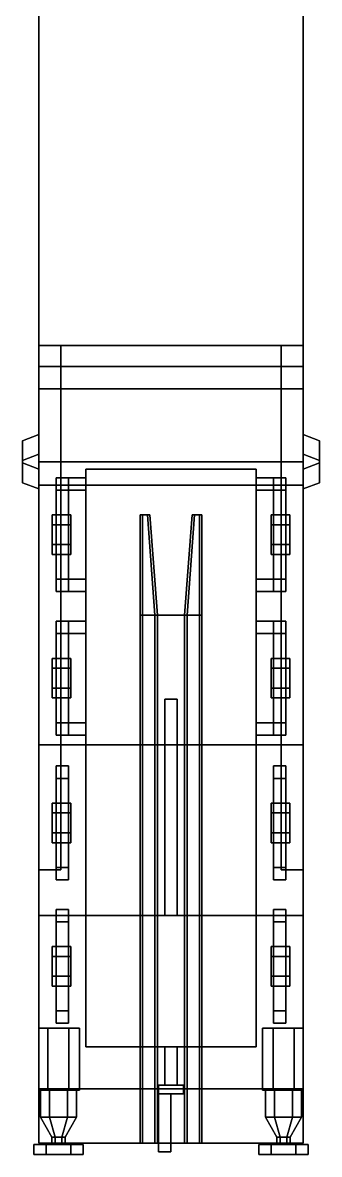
# Model space of a CAD drawing. Extents: x -1.2 to 1.2, y -8.9 to 9.4.
# Drawn here: x -1.2 to 1.2, y -8.87 to 0.28 of the extents above; entities that cross this region are included whole.
import ezdxf

# ---------------------------------------------------------------- set-up
doc = ezdxf.new("R2010")
doc.units = 0
doc.layers.get('0').update_dxf_attribs({"linetype": 'CONTINUOUS'})
doc.layers.add('BUFFER', color=1, linetype='CONTINUOUS')
doc.layers.add('RAILINGS', color=6, linetype='CONTINUOUS')

msp = doc.modelspace()

# ---------------------------------------------------------------- linework, layer by layer
for points in [[(-1.07, 1.89, 0.3), (-1.07, -2.5, 0.3), (-1.07, -2.33, 0.99), (-1.07, 1.56, 0.99)], [(1.07, 1.89, 0.3), (1.07, -2.5, 0.3), (-1.07, -2.5, 0.3), (-1.07, 1.89, 0.3)], [(1.07, -2.33, 0.99), (1.07, -2.5, 0.3), (1.07, 1.89, 0.3), (1.07, 1.56, 0.99)], [(-1.07, 1.56, 0.99), (-1.07, -2.33, 0.99), (1.07, -2.33, 0.99), (1.07, 1.56, 0.99)], [(-1.07, -2.5, 0.3), (-1.07, -2.68, 0.38), (-1.07, -2.33, 0.99)], [(-1.07, -2.33, 0.99), (-1.07, -2.68, 0.38), (-1.07, -3.46, 1.41), (-1.07, -3.27, 1.92)], [(-1.07, -2.33, 0.99), (-1.07, -3.27, 1.92), (-1.07, -3.27, 2.71), (-1.07, -2.33, 2.71)], [(-0.89, -2.33, 2.71), (-0.89, -2.33, 0.99), (-1.07, -2.33, 0.99), (-1.07, -2.33, 2.71)], [(-1.07, -2.33, 2.71), (-1.07, -3.27, 2.71), (-0.89, -3.27, 2.71), (-0.89, -2.33, 2.71)], [(0.89, -3.27, 1.92), (0.89, -2.33, 0.99), (-0.89, -2.33, 0.99), (-0.89, -3.27, 1.92)], [(-0.89, -3.27, 2.71), (-0.89, -3.27, 1.92), (-0.89, -2.33, 0.99), (-0.89, -2.33, 2.71)], [(0.89, -2.33, 2.71), (0.89, -3.27, 2.71), (1.07, -3.27, 2.71), (1.07, -2.33, 2.71)], [(1.07, -2.33, 2.71), (1.07, -2.33, 0.99), (0.89, -2.33, 0.99), (0.89, -2.33, 2.71)], [(0.89, -2.33, 0.99), (0.89, -3.27, 1.92), (0.89, -3.27, 2.71), (0.89, -2.33, 2.71)], [(1.07, -2.33, 0.99), (1.07, -2.68, 0.38), (1.07, -2.5, 0.3), (1.07, -2.33, 0.99)], [(1.07, -3.46, 1.41), (1.07, -2.68, 0.38), (1.07, -2.33, 0.99), (1.07, -3.27, 1.92)], [(1.07, -3.27, 2.71), (1.07, -3.27, 1.92), (1.07, -2.33, 0.99), (1.07, -2.33, 2.71)], [(1.07, -2.5, 0.3), (1.07, -2.68, 0.38), (-1.07, -2.68, 0.38), (-1.07, -2.5, 0.3)], [(-1.07, -3.46, 1.41), (-1.07, -2.68, 0.38), (1.07, -2.68, 0.38), (1.07, -3.46, 1.41)], [(-1.2, -3.1, 1.48), (-1.2, -3.28, 1.48), (-1.07, -3.33, 1.48), (-1.07, -3.05, 1.48)], [(-1.07, -3.05, 1.48), (-1.07, -3.05, 1.29), (-1.2, -3.1, 1.29), (-1.2, -3.1, 1.48)], [(-1.07, -3.05, 1.29), (-1.07, -3.33, 1.29), (-1.2, -3.28, 1.29), (-1.2, -3.1, 1.29)], [(-1.2, -3.1, 1.29), (-1.2, -3.28, 1.29), (-1.2, -3.28, 1.48), (-1.2, -3.1, 1.48)], [(1.2, -3.1, 1.48), (1.2, -3.1, 1.29), (1.07, -3.05, 1.29), (1.07, -3.05, 1.48)], [(1.07, -3.33, 1.29), (1.07, -3.05, 1.29), (1.2, -3.1, 1.29), (1.2, -3.28, 1.29)], [(1.2, -3.28, 1.48), (1.2, -3.1, 1.48), (1.07, -3.05, 1.48), (1.07, -3.33, 1.48)], [(1.2, -3.28, 1.29), (1.2, -3.1, 1.29), (1.2, -3.1, 1.48), (1.2, -3.28, 1.48)], [(-1.07, -3.21, 1.82), (-1.07, -3.21, 1.63), (-1.2, -3.26, 1.63), (-1.2, -3.26, 1.82)], [(-1.07, -3.21, 1.63), (-1.07, -3.49, 1.63), (-1.2, -3.44, 1.63), (-1.2, -3.26, 1.63)], [(-1.2, -3.26, 1.82), (-1.2, -3.44, 1.82), (-1.07, -3.49, 1.82), (-1.07, -3.21, 1.82)], [(-1.2, -3.26, 1.63), (-1.2, -3.44, 1.63), (-1.2, -3.44, 1.82), (-1.2, -3.26, 1.82)], [(-1.2, -3.28, 1.48), (-1.2, -3.28, 1.29), (-1.07, -3.33, 1.29), (-1.07, -3.33, 1.48)], [(-1.07, -3.46, 1.41), (-1.07, -5.56, 1.41), (-1.07, -5.56, 1.92), (-1.07, -3.27, 1.92)], [(-1.07, -3.27, 1.92), (-1.07, -5.56, 1.92), (1.07, -5.56, 1.92), (1.07, -3.27, 1.92)], [(-1.07, -3.27, 2.19), (-1.07, -3.27, 1.92), (-0.89, -3.27, 1.92), (-0.89, -3.27, 2.19)], [(-1.07, -3.27, 2.19), (-1.07, -6.57, 2.19), (-1.07, -6.57, 2.71), (-1.07, -3.27, 2.71)], [(-1.07, -3.27, 2.71), (-1.07, -6.57, 2.71), (-0.89, -6.57, 2.71), (-0.89, -3.27, 2.71)], [(-0.89, -3.27, 2.19), (-0.89, -6.57, 2.19), (-1.07, -6.57, 2.19), (-1.07, -3.27, 2.19)], [(-0.89, -6.57, 2.71), (-0.89, -6.57, 2.19), (-0.89, -3.27, 2.19), (-0.89, -3.27, 2.71)], [(0.89, -3.27, 2.19), (0.89, -3.27, 1.92), (1.07, -3.27, 1.92), (1.07, -3.27, 2.19)], [(1.07, -3.27, 2.19), (1.07, -6.57, 2.19), (0.89, -6.57, 2.19), (0.89, -3.27, 2.19)], [(0.89, -3.27, 2.71), (0.89, -6.57, 2.71), (1.07, -6.57, 2.71), (1.07, -3.27, 2.71)], [(0.89, -3.27, 2.19), (0.89, -6.57, 2.19), (0.89, -6.57, 2.71), (0.89, -3.27, 2.71)], [(1.2, -3.26, 1.82), (1.2, -3.26, 1.63), (1.07, -3.21, 1.63), (1.07, -3.21, 1.82)], [(1.07, -3.49, 1.63), (1.07, -3.21, 1.63), (1.2, -3.26, 1.63), (1.2, -3.44, 1.63)], [(1.2, -3.44, 1.82), (1.2, -3.26, 1.82), (1.07, -3.21, 1.82), (1.07, -3.49, 1.82)], [(1.07, -5.56, 1.92), (1.07, -5.56, 1.41), (1.07, -3.46, 1.41), (1.07, -3.27, 1.92)], [(1.07, -6.57, 2.71), (1.07, -6.57, 2.19), (1.07, -3.27, 2.19), (1.07, -3.27, 2.71)], [(1.07, -3.33, 1.48), (1.07, -3.33, 1.29), (1.2, -3.28, 1.29), (1.2, -3.28, 1.48)], [(1.2, -3.44, 1.63), (1.2, -3.26, 1.63), (1.2, -3.26, 1.82), (1.2, -3.44, 1.82)], [(-0.69, -3.33, 0.24), (-0.69, -8, 0.24), (-0.69, -8, 1.05), (-0.69, -3.33, 1.05)], [(0.69, -3.33, 0.24), (0.69, -8, 0.24), (-0.69, -8, 0.24), (-0.69, -3.33, 0.24)], [(0.69, -3.33, 1.05), (0.69, -3.33, 0.24), (-0.69, -3.33, 0.24), (-0.69, -3.33, 1.05)], [(0.69, -5.56, 1.05), (0.69, -3.33, 1.05), (-0.69, -3.33, 1.05), (-0.69, -5.56, 1.05)], [(0.69, -8, 1.05), (0.69, -8, 0.24), (0.69, -3.33, 0.24), (0.69, -3.33, 1.05)], [(-1.2, -3.44, 1.82), (-1.2, -3.44, 1.63), (-1.07, -3.49, 1.63), (-1.07, -3.49, 1.82)], [(1.07, -3.46, 1.41), (1.07, -5.56, 1.41), (-1.07, -5.56, 1.41), (-1.07, -3.46, 1.41)], [(-0.93, -3.4, 0.37), (-0.93, -3.4, 0.19), (-0.93, -4.32, 0.19), (-0.93, -4.32, 0.37)], [(-0.83, -3.4, 0.95), (-0.83, -3.4, 0.19), (-0.93, -3.4, 0.19), (-0.93, -3.4, 1.05)], [(-0.93, -4.32, 0.19), (-0.93, -3.4, 0.19), (-0.83, -3.4, 0.19), (-0.83, -4.32, 0.19)], [(-0.93, -3.4, 0.69), (-0.93, -3.4, 0.37), (-0.93, -3.5, 0.37), (-0.93, -3.5, 0.69)], [(-0.83, -4.32, 0.37), (-0.83, -3.4, 0.37), (-0.93, -3.4, 0.37), (-0.93, -4.32, 0.37)], [(-0.93, -3.4, 1.05), (-0.93, -3.4, 0.87), (-0.93, -3.5, 0.87), (-0.93, -3.5, 1.05)], [(-0.93, -4.32, 0.69), (-0.93, -3.4, 0.69), (-0.83, -3.4, 0.69), (-0.83, -4.32, 0.69)], [(-0.93, -3.4, 0.87), (-0.93, -3.4, 0.69), (-0.93, -4.32, 0.69), (-0.93, -4.32, 0.87)], [(-0.93, -3.4, 1.05), (-0.93, -3.5, 1.05), (-0.69, -3.5, 1.05), (-0.69, -3.4, 1.05)], [(-0.69, -3.4, 1.05), (-0.69, -3.4, 0.95), (-0.83, -3.4, 0.95), (-0.93, -3.4, 1.05)], [(-0.83, -4.32, 0.19), (-0.83, -3.4, 0.19), (-0.83, -3.4, 0.37), (-0.83, -4.32, 0.37)], [(-0.83, -3.5, 0.37), (-0.83, -3.4, 0.37), (-0.83, -3.4, 0.69), (-0.83, -3.5, 0.69)], [(-0.83, -4.32, 0.69), (-0.83, -3.4, 0.69), (-0.83, -3.4, 0.87), (-0.83, -4.32, 0.87)], [(-0.69, -3.4, 0.95), (-0.69, -3.5, 0.95), (-0.83, -3.5, 0.95), (-0.83, -3.4, 0.95)], [(-0.83, -3.5, 0.87), (-0.83, -3.4, 0.87), (-0.83, -3.4, 0.95), (-0.83, -3.5, 0.95)], [(0.69, -3.4, 1.05), (0.69, -3.5, 1.05), (0.93, -3.5, 1.05), (0.93, -3.4, 1.05)], [(0.83, -3.4, 0.95), (0.83, -3.5, 0.95), (0.69, -3.5, 0.95), (0.69, -3.4, 0.95)], [(0.93, -3.4, 1.05), (0.83, -3.4, 0.95), (0.69, -3.4, 0.95), (0.69, -3.4, 1.05)], [(0.83, -3.4, 0.19), (0.83, -4.32, 0.19), (0.83, -4.32, 0.37), (0.83, -3.4, 0.37)], [(0.93, -3.4, 1.05), (0.93, -3.4, 0.19), (0.83, -3.4, 0.19), (0.83, -3.4, 0.95)], [(0.93, -3.4, 0.19), (0.93, -4.32, 0.19), (0.83, -4.32, 0.19), (0.83, -3.4, 0.19)], [(0.83, -3.4, 0.37), (0.83, -3.5, 0.37), (0.83, -3.5, 0.69), (0.83, -3.4, 0.69)], [(0.83, -3.4, 0.37), (0.83, -4.32, 0.37), (0.93, -4.32, 0.37), (0.93, -3.4, 0.37)], [(0.83, -3.4, 0.69), (0.83, -4.32, 0.69), (0.83, -4.32, 0.87), (0.83, -3.4, 0.87)], [(0.93, -3.4, 0.69), (0.93, -4.32, 0.69), (0.83, -4.32, 0.69), (0.83, -3.4, 0.69)], [(0.83, -3.4, 0.87), (0.83, -3.5, 0.87), (0.83, -3.5, 0.95), (0.83, -3.4, 0.95)], [(0.93, -4.32, 0.37), (0.93, -4.32, 0.19), (0.93, -3.4, 0.19), (0.93, -3.4, 0.37)], [(0.93, -3.5, 0.69), (0.93, -3.5, 0.37), (0.93, -3.4, 0.37), (0.93, -3.4, 0.69)], [(0.93, -3.5, 1.05), (0.93, -3.5, 0.87), (0.93, -3.4, 0.87), (0.93, -3.4, 1.05)], [(0.93, -4.32, 0.87), (0.93, -4.32, 0.69), (0.93, -3.4, 0.69), (0.93, -3.4, 0.87)], [(1.07, -3.49, 1.82), (1.07, -3.49, 1.63), (1.2, -3.44, 1.63), (1.2, -3.44, 1.82)], [(-0.93, -3.5, 0.69), (-0.93, -3.5, 0.37), (-0.83, -3.5, 0.37), (-0.83, -3.5, 0.69)], [(-0.83, -4.22, 0.87), (-0.83, -3.5, 0.87), (-0.93, -3.5, 0.87), (-0.93, -4.22, 0.87)], [(-0.93, -3.5, 1.05), (-0.93, -3.5, 0.87), (-0.83, -3.5, 0.87), (-0.83, -3.5, 0.95)], [(-0.93, -3.5, 1.05), (-0.83, -3.5, 0.95), (-0.69, -3.5, 0.95), (-0.69, -3.5, 1.05)], [(0.69, -3.5, 1.05), (0.69, -3.5, 0.95), (0.83, -3.5, 0.95), (0.93, -3.5, 1.05)], [(0.83, -3.5, 0.69), (0.83, -3.5, 0.37), (0.93, -3.5, 0.37), (0.93, -3.5, 0.69)], [(0.83, -3.5, 0.87), (0.83, -4.22, 0.87), (0.93, -4.22, 0.87), (0.93, -3.5, 0.87)], [(0.83, -3.5, 0.95), (0.83, -3.5, 0.87), (0.93, -3.5, 0.87), (0.93, -3.5, 1.05)], [(-0.96, -3.78, 0.3714), (-0.96, -3.7, 0.51), (-0.81, -3.7, 0.51), (-0.81, -3.78, 0.3714)], [(-0.96, -3.78, 0.3714), (-0.96, -3.94, 0.3714), (-0.96, -4.02, 0.51), (-0.96, -3.7, 0.51)], [(-0.96, -3.7, 0.51), (-0.96, -3.78, 0.6486), (-0.81, -3.78, 0.6486), (-0.81, -3.7, 0.51)], [(-0.96, -3.7, 0.51), (-0.96, -4.02, 0.51), (-0.96, -3.94, 0.6486), (-0.96, -3.78, 0.6486)], [(-0.23, -3.7, 3.1), (-0.17, -3.7, 2.96), (-0.19, -3.7, 2.94), (-0.25, -3.7, 3.1)], [(-0.25, -3.7, 3.1), (-0.19, -3.7, 2.94), (-0.13, -4.51, 2.78), (-0.25, -4.51, 3.1)], [(-0.23, -4.51, 3.1), (-0.23, -3.7, 3.1), (-0.25, -3.7, 3.1), (-0.25, -4.51, 3.1)], [(-0.11, -4.51, 2.8), (-0.17, -3.7, 2.96), (-0.23, -3.7, 3.1), (-0.23, -4.51, 3.1)], [(-0.13, -4.51, 2.78), (-0.19, -3.7, 2.94), (-0.17, -3.7, 2.96), (-0.11, -4.51, 2.8)], [(0.11, -4.51, 2.8), (0.17, -3.7, 2.96), (0.19, -3.7, 2.94), (0.13, -4.51, 2.78)], [(0.23, -3.7, 3.1), (0.17, -3.7, 2.96), (0.11, -4.51, 2.8), (0.23, -4.51, 3.1)], [(0.13, -4.51, 2.78), (0.19, -3.7, 2.94), (0.25, -3.7, 3.1), (0.25, -4.51, 3.1)], [(0.25, -3.7, 3.1), (0.19, -3.7, 2.94), (0.17, -3.7, 2.96), (0.23, -3.7, 3.1)], [(0.25, -4.51, 3.1), (0.25, -3.7, 3.1), (0.23, -3.7, 3.1), (0.23, -4.51, 3.1)], [(0.96, -3.7, 0.51), (0.96, -3.78, 0.3714), (0.81, -3.78, 0.3714), (0.81, -3.7, 0.51)], [(0.96, -3.78, 0.6486), (0.96, -3.7, 0.51), (0.81, -3.7, 0.51), (0.81, -3.78, 0.6486)], [(0.96, -3.94, 0.3714), (0.96, -3.78, 0.3714), (0.96, -3.7, 0.51), (0.96, -4.02, 0.51)], [(0.96, -4.02, 0.51), (0.96, -3.7, 0.51), (0.96, -3.78, 0.6486), (0.96, -3.94, 0.6486)], [(-0.96, -3.94, 0.3714), (-0.96, -3.78, 0.3714), (-0.81, -3.78, 0.3714), (-0.81, -3.94, 0.3714)], [(-0.96, -3.78, 0.6486), (-0.96, -3.94, 0.6486), (-0.81, -3.94, 0.6486), (-0.81, -3.78, 0.6486)], [(0.96, -3.78, 0.3714), (0.96, -3.94, 0.3714), (0.81, -3.94, 0.3714), (0.81, -3.78, 0.3714)], [(0.96, -3.94, 0.6486), (0.96, -3.78, 0.6486), (0.81, -3.78, 0.6486), (0.81, -3.94, 0.6486)], [(-0.96, -4.02, 0.51), (-0.96, -3.94, 0.3714), (-0.81, -3.94, 0.3714), (-0.81, -4.02, 0.51)], [(-0.96, -3.94, 0.6486), (-0.96, -4.02, 0.51), (-0.81, -4.02, 0.51), (-0.81, -3.94, 0.6486)], [(0.96, -3.94, 0.3714), (0.96, -4.02, 0.51), (0.81, -4.02, 0.51), (0.81, -3.94, 0.3714)], [(0.96, -4.02, 0.51), (0.96, -3.94, 0.6486), (0.81, -3.94, 0.6486), (0.81, -4.02, 0.51)], [(-0.93, -4.22, 0.69), (-0.93, -4.22, 0.37), (-0.93, -4.32, 0.37), (-0.93, -4.32, 0.69)], [(-0.83, -4.22, 0.69), (-0.83, -4.22, 0.37), (-0.93, -4.22, 0.37), (-0.93, -4.22, 0.69)], [(-0.93, -4.22, 1.05), (-0.93, -4.22, 0.87), (-0.93, -4.32, 0.87), (-0.93, -4.32, 1.05)], [(-0.83, -4.22, 0.95), (-0.83, -4.22, 0.87), (-0.93, -4.22, 0.87), (-0.93, -4.22, 1.05)], [(-0.93, -4.22, 1.05), (-0.93, -4.32, 1.05), (-0.69, -4.32, 1.05), (-0.69, -4.22, 1.05)], [(-0.69, -4.22, 1.05), (-0.69, -4.22, 0.95), (-0.83, -4.22, 0.95), (-0.93, -4.22, 1.05)], [(-0.83, -4.32, 0.37), (-0.83, -4.22, 0.37), (-0.83, -4.22, 0.69), (-0.83, -4.32, 0.69)], [(-0.69, -4.22, 0.95), (-0.69, -4.32, 0.95), (-0.83, -4.32, 0.95), (-0.83, -4.22, 0.95)], [(-0.83, -4.32, 0.87), (-0.83, -4.22, 0.87), (-0.83, -4.22, 0.95), (-0.83, -4.32, 0.95)], [(0.93, -4.22, 1.05), (0.83, -4.22, 0.95), (0.69, -4.22, 0.95), (0.69, -4.22, 1.05)], [(0.83, -4.22, 0.95), (0.83, -4.32, 0.95), (0.69, -4.32, 0.95), (0.69, -4.22, 0.95)], [(0.69, -4.22, 1.05), (0.69, -4.32, 1.05), (0.93, -4.32, 1.05), (0.93, -4.22, 1.05)], [(0.93, -4.22, 0.69), (0.93, -4.22, 0.37), (0.83, -4.22, 0.37), (0.83, -4.22, 0.69)], [(0.83, -4.22, 0.37), (0.83, -4.32, 0.37), (0.83, -4.32, 0.69), (0.83, -4.22, 0.69)], [(0.83, -4.22, 0.87), (0.83, -4.32, 0.87), (0.83, -4.32, 0.95), (0.83, -4.22, 0.95)], [(0.93, -4.22, 1.05), (0.93, -4.22, 0.87), (0.83, -4.22, 0.87), (0.83, -4.22, 0.95)], [(0.93, -4.32, 0.69), (0.93, -4.32, 0.37), (0.93, -4.22, 0.37), (0.93, -4.22, 0.69)], [(0.93, -4.32, 1.05), (0.93, -4.32, 0.87), (0.93, -4.22, 0.87), (0.93, -4.22, 1.05)], [(-0.93, -4.32, 1.05), (-0.93, -4.32, 0.19), (-0.83, -4.32, 0.19), (-0.83, -4.32, 0.95)], [(-0.93, -4.32, 1.05), (-0.83, -4.32, 0.95), (-0.69, -4.32, 0.95), (-0.69, -4.32, 1.05)], [(0.69, -4.32, 1.05), (0.69, -4.32, 0.95), (0.83, -4.32, 0.95), (0.93, -4.32, 1.05)], [(0.83, -4.32, 0.95), (0.83, -4.32, 0.19), (0.93, -4.32, 0.19), (0.93, -4.32, 1.05)], [(-0.83, -4.56, 0.95), (-0.83, -4.56, 0.19), (-0.93, -4.56, 0.19), (-0.93, -4.56, 1.05)], [(-0.93, -4.56, 0.37), (-0.93, -4.56, 0.19), (-0.93, -5.48, 0.19), (-0.93, -5.48, 0.37)], [(-0.93, -5.48, 0.19), (-0.93, -4.56, 0.19), (-0.83, -4.56, 0.19), (-0.83, -5.48, 0.19)], [(-0.93, -4.56, 0.69), (-0.93, -4.56, 0.37), (-0.93, -4.66, 0.37), (-0.93, -4.66, 0.69)], [(-0.83, -5.48, 0.37), (-0.83, -4.56, 0.37), (-0.93, -4.56, 0.37), (-0.93, -5.48, 0.37)], [(-0.69, -4.56, 1.05), (-0.69, -4.56, 0.95), (-0.83, -4.56, 0.95), (-0.93, -4.56, 1.05)], [(-0.93, -4.56, 1.05), (-0.93, -4.66, 1.05), (-0.69, -4.66, 1.05), (-0.69, -4.56, 1.05)], [(-0.93, -4.56, 0.87), (-0.93, -4.56, 0.69), (-0.93, -5.48, 0.69), (-0.93, -5.48, 0.87)], [(-0.93, -5.48, 0.69), (-0.93, -4.56, 0.69), (-0.83, -4.56, 0.69), (-0.83, -5.48, 0.69)], [(-0.93, -4.56, 1.05), (-0.93, -4.56, 0.87), (-0.93, -4.66, 0.87), (-0.93, -4.66, 1.05)], [(-0.83, -5.48, 0.19), (-0.83, -4.56, 0.19), (-0.83, -4.56, 0.37), (-0.83, -5.48, 0.37)], [(-0.83, -4.66, 0.37), (-0.83, -4.56, 0.37), (-0.83, -4.56, 0.69), (-0.83, -4.66, 0.69)], [(-0.83, -4.66, 0.87), (-0.83, -4.56, 0.87), (-0.83, -4.56, 0.95), (-0.83, -4.66, 0.95)], [(-0.69, -4.56, 0.95), (-0.69, -4.66, 0.95), (-0.83, -4.66, 0.95), (-0.83, -4.56, 0.95)], [(-0.83, -5.48, 0.69), (-0.83, -4.56, 0.69), (-0.83, -4.56, 0.87), (-0.83, -5.48, 0.87)], [(-0.23, -8.78, 3.1), (-0.23, -4.51, 3.1), (-0.25, -4.51, 3.1), (-0.25, -8.78, 3.1)], [(-0.25, -4.51, 3.1), (-0.13, -4.51, 2.78), (-0.13, -8.78, 2.78), (-0.25, -8.78, 3.1)], [(-0.11, -8.78, 2.8), (-0.11, -4.51, 2.8), (-0.23, -4.51, 3.1), (-0.23, -8.78, 3.1)], [(-0.13, -8.78, 2.78), (-0.13, -4.51, 2.78), (0.13, -4.51, 2.78), (0.13, -8.78, 2.78)], [(0.11, -8.78, 2.8), (0.11, -4.51, 2.8), (-0.11, -4.51, 2.8), (-0.11, -8.78, 2.8)], [(0.11, -4.51, 2.8), (0.11, -8.78, 2.8), (0.23, -8.78, 3.1), (0.23, -4.51, 3.1)], [(0.25, -8.78, 3.1), (0.13, -8.78, 2.78), (0.13, -4.51, 2.78), (0.25, -4.51, 3.1)], [(0.23, -4.51, 3.1), (0.23, -8.78, 3.1), (0.25, -8.78, 3.1), (0.25, -4.51, 3.1)], [(0.93, -4.56, 1.05), (0.83, -4.56, 0.95), (0.69, -4.56, 0.95), (0.69, -4.56, 1.05)], [(0.83, -4.56, 0.95), (0.83, -4.66, 0.95), (0.69, -4.66, 0.95), (0.69, -4.56, 0.95)], [(0.69, -4.56, 1.05), (0.69, -4.66, 1.05), (0.93, -4.66, 1.05), (0.93, -4.56, 1.05)], [(0.93, -4.56, 1.05), (0.93, -4.56, 0.19), (0.83, -4.56, 0.19), (0.83, -4.56, 0.95)], [(0.83, -4.56, 0.19), (0.83, -5.48, 0.19), (0.83, -5.48, 0.37), (0.83, -4.56, 0.37)], [(0.93, -4.56, 0.19), (0.93, -5.48, 0.19), (0.83, -5.48, 0.19), (0.83, -4.56, 0.19)], [(0.83, -4.56, 0.37), (0.83, -4.66, 0.37), (0.83, -4.66, 0.69), (0.83, -4.56, 0.69)], [(0.83, -4.56, 0.37), (0.83, -5.48, 0.37), (0.93, -5.48, 0.37), (0.93, -4.56, 0.37)], [(0.83, -4.56, 0.87), (0.83, -4.66, 0.87), (0.83, -4.66, 0.95), (0.83, -4.56, 0.95)], [(0.93, -4.56, 0.69), (0.93, -5.48, 0.69), (0.83, -5.48, 0.69), (0.83, -4.56, 0.69)], [(0.83, -4.56, 0.69), (0.83, -5.48, 0.69), (0.83, -5.48, 0.87), (0.83, -4.56, 0.87)], [(0.93, -5.48, 0.37), (0.93, -5.48, 0.19), (0.93, -4.56, 0.19), (0.93, -4.56, 0.37)], [(0.93, -4.66, 0.69), (0.93, -4.66, 0.37), (0.93, -4.56, 0.37), (0.93, -4.56, 0.69)], [(0.93, -5.48, 0.87), (0.93, -5.48, 0.69), (0.93, -4.56, 0.69), (0.93, -4.56, 0.87)], [(0.93, -4.66, 1.05), (0.93, -4.66, 0.87), (0.93, -4.56, 0.87), (0.93, -4.56, 1.05)], [(-0.93, -4.66, 0.69), (-0.93, -4.66, 0.37), (-0.83, -4.66, 0.37), (-0.83, -4.66, 0.69)], [(-0.93, -4.66, 1.05), (-0.83, -4.66, 0.95), (-0.69, -4.66, 0.95), (-0.69, -4.66, 1.05)], [(-0.93, -4.66, 1.05), (-0.93, -4.66, 0.87), (-0.83, -4.66, 0.87), (-0.83, -4.66, 0.95)], [(-0.83, -5.38, 0.87), (-0.83, -4.66, 0.87), (-0.93, -4.66, 0.87), (-0.93, -5.38, 0.87)], [(0.69, -4.66, 1.05), (0.69, -4.66, 0.95), (0.83, -4.66, 0.95), (0.93, -4.66, 1.05)], [(0.83, -4.66, 0.69), (0.83, -4.66, 0.37), (0.93, -4.66, 0.37), (0.93, -4.66, 0.69)], [(0.83, -4.66, 0.95), (0.83, -4.66, 0.87), (0.93, -4.66, 0.87), (0.93, -4.66, 1.05)], [(0.83, -4.66, 0.87), (0.83, -5.38, 0.87), (0.93, -5.38, 0.87), (0.93, -4.66, 0.87)], [(-0.96, -4.86, 0.51), (-0.96, -5.18, 0.51), (-0.96, -5.1, 0.6486), (-0.96, -4.94, 0.6486)], [(-0.96, -4.86, 0.51), (-0.96, -4.94, 0.6486), (-0.81, -4.94, 0.6486), (-0.81, -4.86, 0.51)], [(-0.96, -4.94, 0.3714), (-0.96, -5.1, 0.3714), (-0.96, -5.18, 0.51), (-0.96, -4.86, 0.51)], [(-0.96, -4.94, 0.3714), (-0.96, -4.86, 0.51), (-0.81, -4.86, 0.51), (-0.81, -4.94, 0.3714)], [(-0.96, -4.94, 0.6486), (-0.96, -5.1, 0.6486), (-0.81, -5.1, 0.6486), (-0.81, -4.94, 0.6486)], [(-0.96, -5.1, 0.3714), (-0.96, -4.94, 0.3714), (-0.81, -4.94, 0.3714), (-0.81, -5.1, 0.3714)], [(0.96, -4.94, 0.6486), (0.96, -4.86, 0.51), (0.81, -4.86, 0.51), (0.81, -4.94, 0.6486)], [(0.96, -4.86, 0.51), (0.96, -4.94, 0.3714), (0.81, -4.94, 0.3714), (0.81, -4.86, 0.51)], [(0.96, -5.1, 0.6486), (0.96, -4.94, 0.6486), (0.81, -4.94, 0.6486), (0.81, -5.1, 0.6486)], [(0.96, -4.94, 0.3714), (0.96, -5.1, 0.3714), (0.81, -5.1, 0.3714), (0.81, -4.94, 0.3714)], [(0.96, -5.18, 0.51), (0.96, -4.86, 0.51), (0.96, -4.94, 0.6486), (0.96, -5.1, 0.6486)], [(0.96, -5.1, 0.3714), (0.96, -4.94, 0.3714), (0.96, -4.86, 0.51), (0.96, -5.18, 0.51)], [(-0.96, -5.1, 0.6486), (-0.96, -5.18, 0.51), (-0.81, -5.18, 0.51), (-0.81, -5.1, 0.6486)], [(-0.96, -5.18, 0.51), (-0.96, -5.1, 0.3714), (-0.81, -5.1, 0.3714), (-0.81, -5.18, 0.51)], [(0.96, -5.18, 0.51), (0.96, -5.1, 0.6486), (0.81, -5.1, 0.6486), (0.81, -5.18, 0.51)], [(0.96, -5.1, 0.3714), (0.96, -5.18, 0.51), (0.81, -5.18, 0.51), (0.81, -5.1, 0.3714)], [(-0.05, -5.19, 2.65), (-0.05, -6.94, 2.65), (-0.05, -6.94, 2.78), (-0.05, -5.19, 2.78)], [(0.05, -5.19, 2.65), (0.05, -6.94, 2.65), (-0.05, -6.94, 2.65), (-0.05, -5.19, 2.65)], [(0.05, -5.19, 2.78), (0.05, -5.19, 2.65), (-0.05, -5.19, 2.65), (-0.05, -5.19, 2.78)], [(0.05, -6.94, 2.78), (0.05, -6.94, 2.65), (0.05, -5.19, 2.65), (0.05, -5.19, 2.78)], [(-0.83, -5.38, 0.69), (-0.83, -5.38, 0.37), (-0.93, -5.38, 0.37), (-0.93, -5.38, 0.69)], [(-0.93, -5.38, 0.69), (-0.93, -5.38, 0.37), (-0.93, -5.48, 0.37), (-0.93, -5.48, 0.69)], [(-0.69, -5.38, 1.05), (-0.69, -5.38, 0.95), (-0.83, -5.38, 0.95), (-0.93, -5.38, 1.05)], [(-0.93, -5.38, 1.05), (-0.93, -5.48, 1.05), (-0.69, -5.48, 1.05), (-0.69, -5.38, 1.05)], [(-0.83, -5.38, 0.95), (-0.83, -5.38, 0.87), (-0.93, -5.38, 0.87), (-0.93, -5.38, 1.05)], [(-0.93, -5.38, 1.05), (-0.93, -5.38, 0.87), (-0.93, -5.48, 0.87), (-0.93, -5.48, 1.05)], [(-0.83, -5.48, 0.37), (-0.83, -5.38, 0.37), (-0.83, -5.38, 0.69), (-0.83, -5.48, 0.69)], [(-0.83, -5.48, 0.87), (-0.83, -5.38, 0.87), (-0.83, -5.38, 0.95), (-0.83, -5.48, 0.95)], [(-0.69, -5.38, 0.95), (-0.69, -5.48, 0.95), (-0.83, -5.48, 0.95), (-0.83, -5.38, 0.95)], [(0.69, -5.38, 1.05), (0.69, -5.48, 1.05), (0.93, -5.48, 1.05), (0.93, -5.38, 1.05)], [(0.83, -5.38, 0.95), (0.83, -5.48, 0.95), (0.69, -5.48, 0.95), (0.69, -5.38, 0.95)], [(0.93, -5.38, 1.05), (0.83, -5.38, 0.95), (0.69, -5.38, 0.95), (0.69, -5.38, 1.05)], [(0.83, -5.38, 0.37), (0.83, -5.48, 0.37), (0.83, -5.48, 0.69), (0.83, -5.38, 0.69)], [(0.93, -5.38, 0.69), (0.93, -5.38, 0.37), (0.83, -5.38, 0.37), (0.83, -5.38, 0.69)], [(0.93, -5.38, 1.05), (0.93, -5.38, 0.87), (0.83, -5.38, 0.87), (0.83, -5.38, 0.95)], [(0.83, -5.38, 0.87), (0.83, -5.48, 0.87), (0.83, -5.48, 0.95), (0.83, -5.38, 0.95)], [(0.93, -5.48, 0.69), (0.93, -5.48, 0.37), (0.93, -5.38, 0.37), (0.93, -5.38, 0.69)], [(0.93, -5.48, 1.05), (0.93, -5.48, 0.87), (0.93, -5.38, 0.87), (0.93, -5.38, 1.05)], [(-0.93, -5.48, 1.05), (-0.93, -5.48, 0.19), (-0.83, -5.48, 0.19), (-0.83, -5.48, 0.95)], [(-0.93, -5.48, 1.05), (-0.83, -5.48, 0.95), (-0.69, -5.48, 0.95), (-0.69, -5.48, 1.05)], [(0.69, -5.48, 1.05), (0.69, -5.48, 0.95), (0.83, -5.48, 0.95), (0.93, -5.48, 1.05)], [(0.83, -5.48, 0.95), (0.83, -5.48, 0.19), (0.93, -5.48, 0.19), (0.93, -5.48, 1.05)], [(-1.07, -5.56, 1.05), (-1.07, -8.34, 1.05), (-1.07, -8.34, 2.11), (-1.07, -5.56, 2.11)], [(-1.07, -5.56, 2.11), (-1.07, -6.94, 2.11), (1.07, -6.94, 2.11), (1.07, -5.56, 2.11)], [(1.07, -5.56, 2.11), (1.07, -5.56, 1.05), (-1.07, -5.56, 1.05), (-1.07, -5.56, 2.11)], [(1.07, -5.56, 1.05), (1.07, -8.34, 1.05), (-1.07, -8.34, 1.05), (-1.07, -5.56, 1.05)], [(1.07, -8.34, 2.11), (1.07, -8.34, 1.05), (1.07, -5.56, 1.05), (1.07, -5.56, 2.11)], [(-0.93, -5.73, 1.05), (-0.93, -5.73, 0.87), (-0.93, -5.83, 0.87), (-0.93, -5.83, 1.05)], [(-0.83, -5.73, 1.05), (-0.83, -5.73, 0.19), (-0.93, -5.73, 0.19), (-0.93, -5.73, 1.05)], [(-0.93, -5.73, 0.69), (-0.93, -5.73, 0.37), (-0.93, -5.83, 0.37), (-0.93, -5.83, 0.69)], [(-0.93, -5.73, 0.37), (-0.93, -5.73, 0.19), (-0.93, -6.65, 0.19), (-0.93, -6.65, 0.37)], [(-0.93, -6.65, 0.19), (-0.93, -5.73, 0.19), (-0.83, -5.73, 0.19), (-0.83, -6.65, 0.19)], [(-0.83, -6.65, 0.37), (-0.83, -5.73, 0.37), (-0.93, -5.73, 0.37), (-0.93, -6.65, 0.37)], [(-0.93, -6.65, 0.69), (-0.93, -5.73, 0.69), (-0.83, -5.73, 0.69), (-0.83, -6.65, 0.69)], [(-0.93, -5.73, 0.87), (-0.93, -5.73, 0.69), (-0.93, -6.65, 0.69), (-0.93, -6.65, 0.87)], [(-0.83, -5.83, 0.87), (-0.83, -5.73, 0.87), (-0.83, -5.73, 1.05), (-0.83, -5.83, 1.05)], [(-0.83, -5.83, 0.37), (-0.83, -5.73, 0.37), (-0.83, -5.73, 0.69), (-0.83, -5.83, 0.69)], [(-0.83, -6.65, 0.19), (-0.83, -5.73, 0.19), (-0.83, -5.73, 0.37), (-0.83, -6.65, 0.37)], [(-0.83, -6.65, 0.69), (-0.83, -5.73, 0.69), (-0.83, -5.73, 0.87), (-0.83, -6.65, 0.87)], [(0.93, -5.73, 1.05), (0.93, -5.73, 0.19), (0.83, -5.73, 0.19), (0.83, -5.73, 1.05)], [(0.83, -5.73, 0.87), (0.83, -5.83, 0.87), (0.83, -5.83, 1.05), (0.83, -5.73, 1.05)], [(0.83, -5.73, 0.37), (0.83, -6.65, 0.37), (0.93, -6.65, 0.37), (0.93, -5.73, 0.37)], [(0.83, -5.73, 0.19), (0.83, -6.65, 0.19), (0.83, -6.65, 0.37), (0.83, -5.73, 0.37)], [(0.93, -5.73, 0.19), (0.93, -6.65, 0.19), (0.83, -6.65, 0.19), (0.83, -5.73, 0.19)], [(0.93, -5.73, 0.69), (0.93, -6.65, 0.69), (0.83, -6.65, 0.69), (0.83, -5.73, 0.69)], [(0.83, -5.73, 0.69), (0.83, -6.65, 0.69), (0.83, -6.65, 0.87), (0.83, -5.73, 0.87)], [(0.83, -5.73, 0.37), (0.83, -5.83, 0.37), (0.83, -5.83, 0.69), (0.83, -5.73, 0.69)], [(0.93, -5.83, 1.05), (0.93, -5.83, 0.87), (0.93, -5.73, 0.87), (0.93, -5.73, 1.05)], [(0.93, -6.65, 0.37), (0.93, -6.65, 0.19), (0.93, -5.73, 0.19), (0.93, -5.73, 0.37)], [(0.93, -6.65, 0.87), (0.93, -6.65, 0.69), (0.93, -5.73, 0.69), (0.93, -5.73, 0.87)], [(0.93, -5.83, 0.69), (0.93, -5.83, 0.37), (0.93, -5.73, 0.37), (0.93, -5.73, 0.69)], [(-0.93, -5.83, 1.05), (-0.93, -5.83, 0.87), (-0.83, -5.83, 0.87), (-0.83, -5.83, 1.05)], [(-0.93, -5.83, 0.69), (-0.93, -5.83, 0.37), (-0.83, -5.83, 0.37), (-0.83, -5.83, 0.69)], [(-0.83, -6.55, 0.87), (-0.83, -5.83, 0.87), (-0.93, -5.83, 0.87), (-0.93, -6.55, 0.87)], [(0.83, -5.83, 1.05), (0.83, -5.83, 0.87), (0.93, -5.83, 0.87), (0.93, -5.83, 1.05)], [(0.83, -5.83, 0.87), (0.83, -6.5506, 0.87), (0.93, -6.5506, 0.87), (0.93, -5.83, 0.87)], [(0.83, -5.83, 0.69), (0.83, -5.83, 0.37), (0.93, -5.83, 0.37), (0.93, -5.83, 0.69)], [(-0.96, -6.11, 0.3714), (-0.96, -6.27, 0.3714), (-0.96, -6.35, 0.51), (-0.96, -6.03, 0.51)], [(-0.96, -6.11, 0.3714), (-0.96, -6.03, 0.51), (-0.81, -6.03, 0.51), (-0.81, -6.11, 0.3714)], [(-0.96, -6.03, 0.51), (-0.96, -6.35, 0.51), (-0.96, -6.27, 0.6486), (-0.96, -6.11, 0.6486)], [(-0.96, -6.03, 0.51), (-0.96, -6.11, 0.6486), (-0.81, -6.11, 0.6486), (-0.81, -6.03, 0.51)], [(0.96, -6.03, 0.51), (0.96, -6.11, 0.3714), (0.81, -6.11, 0.3714), (0.81, -6.03, 0.51)], [(0.96, -6.11, 0.6486), (0.96, -6.03, 0.51), (0.81, -6.03, 0.51), (0.81, -6.11, 0.6486)], [(0.96, -6.27, 0.3714), (0.96, -6.11, 0.3714), (0.96, -6.03, 0.51), (0.96, -6.35, 0.51)], [(0.96, -6.35, 0.51), (0.96, -6.03, 0.51), (0.96, -6.11, 0.6486), (0.96, -6.27, 0.6486)], [(-0.96, -6.27, 0.3714), (-0.96, -6.11, 0.3714), (-0.81, -6.11, 0.3714), (-0.81, -6.27, 0.3714)], [(-0.96, -6.11, 0.6486), (-0.96, -6.27, 0.6486), (-0.81, -6.27, 0.6486), (-0.81, -6.11, 0.6486)], [(0.96, -6.11, 0.3714), (0.96, -6.27, 0.3714), (0.81, -6.27, 0.3714), (0.81, -6.11, 0.3714)], [(0.96, -6.27, 0.6486), (0.96, -6.11, 0.6486), (0.81, -6.11, 0.6486), (0.81, -6.27, 0.6486)], [(-0.96, -6.35, 0.51), (-0.96, -6.27, 0.3714), (-0.81, -6.27, 0.3714), (-0.81, -6.35, 0.51)], [(-0.96, -6.27, 0.6486), (-0.96, -6.35, 0.51), (-0.81, -6.35, 0.51), (-0.81, -6.27, 0.6486)], [(0.96, -6.27, 0.3714), (0.96, -6.35, 0.51), (0.81, -6.35, 0.51), (0.81, -6.27, 0.3714)], [(0.96, -6.35, 0.51), (0.96, -6.27, 0.6486), (0.81, -6.27, 0.6486), (0.81, -6.35, 0.51)], [(-1.07, -6.57, 2.71), (-1.07, -6.57, 2.19), (-0.89, -6.57, 2.19), (-0.89, -6.57, 2.71)], [(-0.93, -6.55, 1.05), (-0.93, -6.55, 0.87), (-0.93, -6.65, 0.87), (-0.93, -6.65, 1.05)], [(-0.83, -6.55, 1.05), (-0.83, -6.55, 0.87), (-0.93, -6.55, 0.87), (-0.93, -6.55, 1.05)], [(-0.83, -6.55, 0.69), (-0.83, -6.55, 0.37), (-0.93, -6.55, 0.37), (-0.93, -6.55, 0.69)], [(-0.93, -6.55, 0.69), (-0.93, -6.55, 0.37), (-0.93, -6.65, 0.37), (-0.93, -6.65, 0.69)], [(-0.83, -6.65, 0.87), (-0.83, -6.55, 0.87), (-0.83, -6.55, 1.05), (-0.83, -6.65, 1.05)], [(-0.83, -6.65, 0.37), (-0.83, -6.55, 0.37), (-0.83, -6.55, 0.69), (-0.83, -6.65, 0.69)], [(0.83, -6.55, 0.87), (0.83, -6.65, 0.87), (0.83, -6.65, 1.05), (0.83, -6.55, 1.05)], [(0.93, -6.55, 1.05), (0.93, -6.55, 0.87), (0.83, -6.55, 0.87), (0.83, -6.55, 1.05)], [(0.93, -6.55, 0.69), (0.93, -6.55, 0.37), (0.83, -6.55, 0.37), (0.83, -6.55, 0.69)], [(0.83, -6.55, 0.37), (0.83, -6.65, 0.37), (0.83, -6.65, 0.69), (0.83, -6.55, 0.69)], [(0.89, -6.57, 2.71), (0.89, -6.57, 2.19), (1.07, -6.57, 2.19), (1.07, -6.57, 2.71)], [(0.93, -6.65, 1.05), (0.93, -6.65, 0.87), (0.93, -6.55, 0.87), (0.93, -6.55, 1.05)], [(0.93, -6.65, 0.69), (0.93, -6.65, 0.37), (0.93, -6.55, 0.37), (0.93, -6.55, 0.69)], [(-0.93, -6.65, 1.05), (-0.93, -6.65, 0.19), (-0.83, -6.65, 0.19), (-0.83, -6.65, 1.05)], [(0.83, -6.65, 1.05), (0.83, -6.65, 0.19), (0.93, -6.65, 0.19), (0.93, -6.65, 1.05)], [(-1.07, -6.94, 2.11), (-1.07, -8.34, 2.11), (-1.07, -8.78, 2.78), (-1.07, -6.94, 2.78)], [(1.07, -6.94, 2.78), (1.07, -6.94, 2.11), (-1.07, -6.94, 2.11), (-1.07, -6.94, 2.78)], [(-1.07, -6.94, 2.78), (-1.07, -8.78, 2.78), (1.07, -8.78, 2.78), (1.07, -6.94, 2.78)], [(-0.83, -6.89, 1.05), (-0.83, -6.89, 0.19), (-0.93, -6.89, 0.19), (-0.93, -6.89, 1.05)], [(-0.93, -6.89, 1.05), (-0.93, -6.89, 0.87), (-0.93, -6.99, 0.87), (-0.93, -6.99, 1.05)], [(-0.93, -6.89, 0.69), (-0.93, -6.89, 0.37), (-0.93, -6.99, 0.37), (-0.93, -6.99, 0.69)], [(-0.93, -6.89, 0.37), (-0.93, -6.89, 0.19), (-0.93, -7.81, 0.19), (-0.93, -7.81, 0.37)], [(-0.93, -7.81, 0.19), (-0.93, -6.89, 0.19), (-0.83, -6.89, 0.19), (-0.83, -7.81, 0.19)], [(-0.83, -7.81, 0.37), (-0.83, -6.89, 0.37), (-0.93, -6.89, 0.37), (-0.93, -7.81, 0.37)], [(-0.93, -6.89, 0.87), (-0.93, -6.89, 0.69), (-0.93, -7.81, 0.69), (-0.93, -7.81, 0.87)], [(-0.93, -7.81, 0.69), (-0.93, -6.89, 0.69), (-0.83, -6.89, 0.69), (-0.83, -7.81, 0.69)], [(-0.83, -6.99, 0.87), (-0.83, -6.89, 0.87), (-0.83, -6.89, 1.05), (-0.83, -6.99, 1.05)], [(-0.83, -6.99, 0.37), (-0.83, -6.89, 0.37), (-0.83, -6.89, 0.69), (-0.83, -6.99, 0.69)], [(-0.83, -7.81, 0.19), (-0.83, -6.89, 0.19), (-0.83, -6.89, 0.37), (-0.83, -7.81, 0.37)], [(-0.83, -7.81, 0.69), (-0.83, -6.89, 0.69), (-0.83, -6.89, 0.87), (-0.83, -7.81, 0.87)], [(0.93, -6.89, 1.05), (0.93, -6.89, 0.19), (0.83, -6.89, 0.19), (0.83, -6.89, 1.05)], [(0.83, -6.89, 0.87), (0.83, -6.99, 0.87), (0.83, -6.99, 1.05), (0.83, -6.89, 1.05)], [(0.83, -6.89, 0.37), (0.83, -6.99, 0.37), (0.83, -6.99, 0.69), (0.83, -6.89, 0.69)], [(0.83, -6.89, 0.37), (0.83, -7.81, 0.37), (0.93, -7.81, 0.37), (0.93, -6.89, 0.37)], [(0.83, -6.89, 0.19), (0.83, -7.81, 0.19), (0.83, -7.81, 0.37), (0.83, -6.89, 0.37)], [(0.93, -6.89, 0.19), (0.93, -7.81, 0.19), (0.83, -7.81, 0.19), (0.83, -6.89, 0.19)], [(0.93, -6.89, 0.69), (0.93, -7.81, 0.69), (0.83, -7.81, 0.69), (0.83, -6.89, 0.69)], [(0.83, -6.89, 0.69), (0.83, -7.81, 0.69), (0.83, -7.81, 0.87), (0.83, -6.89, 0.87)], [(0.93, -6.99, 1.05), (0.93, -6.99, 0.87), (0.93, -6.89, 0.87), (0.93, -6.89, 1.05)], [(0.93, -6.99, 0.69), (0.93, -6.99, 0.37), (0.93, -6.89, 0.37), (0.93, -6.89, 0.69)], [(0.93, -7.81, 0.37), (0.93, -7.81, 0.19), (0.93, -6.89, 0.19), (0.93, -6.89, 0.37)], [(0.93, -7.81, 0.87), (0.93, -7.81, 0.69), (0.93, -6.89, 0.69), (0.93, -6.89, 0.87)], [(1.07, -8.78, 2.78), (1.07, -8.34, 2.11), (1.07, -6.94, 2.11), (1.07, -6.94, 2.78)], [(-0.93, -6.99, 1.05), (-0.93, -6.99, 0.87), (-0.83, -6.99, 0.87), (-0.83, -6.99, 1.05)], [(-0.93, -6.99, 0.69), (-0.93, -6.99, 0.37), (-0.83, -6.99, 0.37), (-0.83, -6.99, 0.69)], [(-0.83, -7.71, 0.87), (-0.83, -6.99, 0.87), (-0.93, -6.99, 0.87), (-0.93, -7.71, 0.87)], [(0.83, -6.99, 1.05), (0.83, -6.99, 0.87), (0.93, -6.99, 0.87), (0.93, -6.99, 1.05)], [(0.83, -6.99, 0.69), (0.83, -6.99, 0.37), (0.93, -6.99, 0.37), (0.93, -6.99, 0.69)], [(0.83, -6.99, 0.87), (0.83, -7.7106, 0.87), (0.93, -7.7106, 0.87), (0.93, -6.99, 0.87)], [(-0.96, -7.27, 0.3714), (-0.96, -7.43, 0.3714), (-0.96, -7.51, 0.51), (-0.96, -7.19, 0.51)], [(-0.96, -7.27, 0.3714), (-0.96, -7.19, 0.51), (-0.81, -7.19, 0.51), (-0.81, -7.27, 0.3714)], [(-0.96, -7.19, 0.51), (-0.96, -7.51, 0.51), (-0.96, -7.43, 0.6486), (-0.96, -7.27, 0.6486)], [(-0.96, -7.19, 0.51), (-0.96, -7.27, 0.6486), (-0.81, -7.27, 0.6486), (-0.81, -7.19, 0.51)], [(0.96, -7.19, 0.51), (0.96, -7.27, 0.3714), (0.81, -7.27, 0.3714), (0.81, -7.19, 0.51)], [(0.96, -7.27, 0.6486), (0.96, -7.19, 0.51), (0.81, -7.19, 0.51), (0.81, -7.27, 0.6486)], [(0.96, -7.43, 0.3714), (0.96, -7.27, 0.3714), (0.96, -7.19, 0.51), (0.96, -7.51, 0.51)], [(0.96, -7.51, 0.51), (0.96, -7.19, 0.51), (0.96, -7.27, 0.6486), (0.96, -7.43, 0.6486)], [(-0.96, -7.43, 0.3714), (-0.96, -7.27, 0.3714), (-0.81, -7.27, 0.3714), (-0.81, -7.43, 0.3714)], [(-0.96, -7.27, 0.6486), (-0.96, -7.43, 0.6486), (-0.81, -7.43, 0.6486), (-0.81, -7.27, 0.6486)], [(0.96, -7.27, 0.3714), (0.96, -7.43, 0.3714), (0.81, -7.43, 0.3714), (0.81, -7.27, 0.3714)], [(0.96, -7.43, 0.6486), (0.96, -7.27, 0.6486), (0.81, -7.27, 0.6486), (0.81, -7.43, 0.6486)], [(-0.96, -7.51, 0.51), (-0.96, -7.43, 0.3714), (-0.81, -7.43, 0.3714), (-0.81, -7.51, 0.51)], [(-0.96, -7.43, 0.6486), (-0.96, -7.51, 0.51), (-0.81, -7.51, 0.51), (-0.81, -7.43, 0.6486)], [(0.96, -7.43, 0.3714), (0.96, -7.51, 0.51), (0.81, -7.51, 0.51), (0.81, -7.43, 0.3714)], [(0.96, -7.51, 0.51), (0.96, -7.43, 0.6486), (0.81, -7.43, 0.6486), (0.81, -7.51, 0.51)], [(-0.93, -7.71, 1.05), (-0.93, -7.71, 0.87), (-0.93, -7.81, 0.87), (-0.93, -7.81, 1.05)], [(-0.83, -7.71, 1.05), (-0.83, -7.71, 0.87), (-0.93, -7.71, 0.87), (-0.93, -7.71, 1.05)], [(-0.83, -7.71, 0.69), (-0.83, -7.71, 0.37), (-0.93, -7.71, 0.37), (-0.93, -7.71, 0.69)], [(-0.93, -7.71, 0.69), (-0.93, -7.71, 0.37), (-0.93, -7.81, 0.37), (-0.93, -7.81, 0.69)], [(-0.83, -7.81, 0.87), (-0.83, -7.71, 0.87), (-0.83, -7.71, 1.05), (-0.83, -7.81, 1.05)], [(-0.83, -7.81, 0.37), (-0.83, -7.71, 0.37), (-0.83, -7.71, 0.69), (-0.83, -7.81, 0.69)], [(0.93, -7.71, 1.05), (0.93, -7.71, 0.87), (0.83, -7.71, 0.87), (0.83, -7.71, 1.05)], [(0.83, -7.71, 0.87), (0.83, -7.81, 0.87), (0.83, -7.81, 1.05), (0.83, -7.71, 1.05)], [(0.93, -7.71, 0.69), (0.93, -7.71, 0.37), (0.83, -7.71, 0.37), (0.83, -7.71, 0.69)], [(0.83, -7.71, 0.37), (0.83, -7.81, 0.37), (0.83, -7.81, 0.69), (0.83, -7.71, 0.69)], [(0.93, -7.81, 1.05), (0.93, -7.81, 0.87), (0.93, -7.71, 0.87), (0.93, -7.71, 1.05)], [(0.93, -7.81, 0.69), (0.93, -7.81, 0.37), (0.93, -7.71, 0.37), (0.93, -7.71, 0.69)], [(-0.995, -8.35, 0.8728), (-1.07, -8.35, 1.02), (-1.07, -7.85, 1.02), (-0.995, -7.85, 0.8728)], [(-1.07, -8.35, 1.02), (-0.995, -8.35, 1.1672), (-0.995, -7.85, 1.1672), (-1.07, -7.85, 1.02)], [(-0.825, -8.35, 0.8728), (-0.995, -8.35, 0.8728), (-0.995, -7.85, 0.8728), (-0.825, -7.85, 0.8728)], [(-0.995, -8.35, 1.1672), (-0.825, -8.35, 1.1672), (-0.825, -7.85, 1.1672), (-0.995, -7.85, 1.1672)], [(-0.93, -7.81, 1.05), (-0.93, -7.81, 0.19), (-0.83, -7.81, 0.19), (-0.83, -7.81, 1.05)], [(-0.74, -8.35, 1.02), (-0.825, -8.35, 0.8728), (-0.825, -7.85, 0.8728), (-0.74, -7.85, 1.02)], [(-0.825, -8.35, 1.1672), (-0.74, -8.35, 1.02), (-0.74, -7.85, 1.02), (-0.825, -7.85, 1.1672)], [(0.825, -8.35, 0.8728), (0.74, -8.35, 1.02), (0.74, -7.85, 1.02), (0.825, -7.85, 0.8728)], [(0.74, -8.35, 1.02), (0.825, -8.35, 1.1672), (0.825, -7.85, 1.1672), (0.74, -7.85, 1.02)], [(0.995, -8.35, 0.8728), (0.825, -8.35, 0.8728), (0.825, -7.85, 0.8728), (0.995, -7.85, 0.8728)], [(0.825, -8.35, 1.1672), (0.995, -8.35, 1.1672), (0.995, -7.85, 1.1672), (0.825, -7.85, 1.1672)], [(0.83, -7.81, 1.05), (0.83, -7.81, 0.19), (0.93, -7.81, 0.19), (0.93, -7.81, 1.05)], [(1.07, -8.35, 1.02), (0.995, -8.35, 0.8728), (0.995, -7.85, 0.8728), (1.07, -7.85, 1.02)], [(0.995, -8.35, 1.1672), (1.07, -8.35, 1.02), (1.07, -7.85, 1.02), (0.995, -7.85, 1.1672)], [(0.69, -8, 0.24), (0.69, -8, 1.05), (-0.69, -8, 1.05), (-0.69, -8, 0.24)], [(-0.05, -8, 1.05), (-0.05, -8, 0.85), (-0.05, -8.31, 0.85), (-0.05, -8.31, 1.05)], [(-0.05, -8.31, 0.85), (-0.05, -8, 0.85), (0.05, -8, 0.85), (0.05, -8.31, 0.85)], [(0.05, -8.31, 1.05), (0.05, -8, 1.05), (-0.05, -8, 1.05), (-0.05, -8.31, 1.05)], [(0.05, -8.31, 0.85), (0.05, -8, 0.85), (0.05, -8, 1.05), (0.05, -8.31, 1.05)], [(-0.1, -8.31, 1.05), (-0.1, -8.31, 0.85), (-0.1, -8.38, 0.7), (-0.1, -8.38, 1.23)], [(-0.1, -8.38, 0.7), (-0.1, -8.31, 0.85), (0.1, -8.31, 0.85), (0.1, -8.38, 0.7)], [(0.1, -8.38, 1.23), (0.1, -8.31, 1.05), (-0.1, -8.31, 1.05), (-0.1, -8.38, 1.23)], [(0.1, -8.31, 1.05), (0.1, -8.31, 0.85), (-0.1, -8.31, 0.85), (-0.1, -8.31, 1.05)], [(0.1, -8.38, 0.7), (0.1, -8.31, 0.85), (0.1, -8.31, 1.05), (0.1, -8.38, 1.23)], [(-1.07, -8.34, 1.52), (-1.07, -8.34, 1.05), (1.07, -8.34, 1.05), (1.07, -8.34, 1.52)], [(-1.07, -8.34, 1.52), (-1.07, -8.78, 1.52), (-1.07, -8.78, 2.78), (-1.07, -8.34, 2.11)], [(1.07, -8.34, 1.52), (1.07, -8.78, 1.52), (-1.07, -8.78, 1.52), (-1.07, -8.34, 1.52)], [(-0.995, -8.35, 0.8728), (-0.825, -8.35, 0.8728), (-0.74, -8.35, 1.02), (-1.07, -8.35, 1.02)], [(-1.07, -8.35, 1.02), (-0.74, -8.35, 1.02), (-0.825, -8.35, 1.1672), (-0.995, -8.35, 1.1672)], [(-0.1, -8.38, 1.23), (-0.1, -8.38, 0.7), (-0.1, -8.78, 0.7), (-0.1, -8.78, 1.23)], [(-0.1, -8.78, 0.7), (-0.1, -8.38, 0.7), (0, -8.38, 0.7), (0, -8.78, 0.7)], [(0, -8.78, 1.23), (0, -8.38, 1.23), (-0.1, -8.38, 1.23), (-0.1, -8.78, 1.23)], [(0, -8.38, 1.23), (0, -8.38, 0.7), (0.1, -8.38, 0.7), (0.1, -8.38, 1.23)], [(0, -8.78, 0.7), (0, -8.38, 0.7), (0, -8.38, 1.23), (0, -8.78, 1.23)], [(1.07, -8.35, 1.02), (0.74, -8.35, 1.02), (0.825, -8.35, 0.8728), (0.995, -8.35, 0.8728)], [(0.995, -8.35, 1.1672), (0.825, -8.35, 1.1672), (0.74, -8.35, 1.02), (1.07, -8.35, 1.02)], [(1.07, -8.78, 2.78), (1.07, -8.78, 1.52), (1.07, -8.34, 1.52), (1.07, -8.34, 2.11)], [(-1.07, -8.78, 2.78), (-1.07, -8.78, 1.52), (1.07, -8.78, 1.52), (1.07, -8.78, 2.78)], [(-0.25, -8.78, 3.1), (-0.13, -8.78, 2.78), (-0.11, -8.78, 2.8), (-0.23, -8.78, 3.1)], [(-0.11, -8.78, 2.8), (-0.13, -8.78, 2.78), (0.13, -8.78, 2.78), (0.11, -8.78, 2.8)], [(-0.1, -8.78, 1.23), (-0.1, -8.78, 0.7), (-0.1, -8.85, 0.82), (-0.1, -8.85, 1.07)], [(-0.1, -8.85, 0.82), (-0.1, -8.78, 0.7), (0, -8.78, 0.7), (0, -8.85, 0.82)], [(0, -8.85, 1.07), (0, -8.78, 1.23), (-0.1, -8.78, 1.23), (-0.1, -8.85, 1.07)], [(0, -8.85, 0.82), (0, -8.78, 0.7), (0, -8.78, 1.23), (0, -8.85, 1.07)], [(0.23, -8.78, 3.1), (0.11, -8.78, 2.8), (0.13, -8.78, 2.78), (0.25, -8.78, 3.1)], [(-0.1, -8.85, 1.07), (-0.1, -8.85, 0.82), (0, -8.85, 0.82), (0, -8.85, 1.07)]]:
    msp.add_3dface(points)
at = {"layer": 'BUFFER'}
for points in [[(-0.9825, -8.57, 0.8944), (-1.055, -8.57, 1.02), (-1.055, -8.35, 1.02), (-0.9825, -8.35, 0.8944)], [(-1.055, -8.57, 1.02), (-0.9825, -8.57, 1.1456), (-0.9825, -8.35, 1.1456), (-1.055, -8.35, 1.02)], [(-0.8375, -8.57, 0.8944), (-0.9825, -8.57, 0.8944), (-0.9825, -8.35, 0.8944), (-0.8375, -8.35, 0.8944)], [(-0.9825, -8.57, 1.1456), (-0.8375, -8.57, 1.1456), (-0.8375, -8.35, 1.1456), (-0.9825, -8.35, 1.1456)], [(-0.765, -8.57, 1.02), (-0.8375, -8.57, 0.8944), (-0.8375, -8.35, 0.8944), (-0.765, -8.35, 1.02)], [(-0.8375, -8.57, 1.1456), (-0.765, -8.57, 1.02), (-0.765, -8.35, 1.02), (-0.8375, -8.35, 1.1456)], [(0.8375, -8.57, 0.8944), (0.765, -8.57, 1.02), (0.765, -8.35, 1.02), (0.8375, -8.35, 0.8944)], [(0.765, -8.57, 1.02), (0.8375, -8.57, 1.1456), (0.8375, -8.35, 1.1456), (0.765, -8.35, 1.02)], [(0.9825, -8.57, 0.8944), (0.8375, -8.57, 0.8944), (0.8375, -8.35, 0.8944), (0.9825, -8.35, 0.8944)], [(0.8375, -8.57, 1.1456), (0.9825, -8.57, 1.1456), (0.9825, -8.35, 1.1456), (0.8375, -8.35, 1.1456)], [(1.055, -8.57, 1.02), (0.9825, -8.57, 0.8944), (0.9825, -8.35, 0.8944), (1.055, -8.35, 1.02)], [(0.9825, -8.57, 1.1456), (1.055, -8.57, 1.02), (1.055, -8.35, 1.02), (0.9825, -8.35, 1.1456)], [(-0.9375, -8.73, 0.9724), (-0.965, -8.73, 1.02), (-1.055, -8.57, 1.02), (-0.9825, -8.57, 0.8944)], [(-0.965, -8.73, 1.02), (-0.9375, -8.73, 1.0676), (-0.9825, -8.57, 1.1456), (-1.055, -8.57, 1.02)], [(-0.9375, -8.73, 1.0676), (-0.8825, -8.73, 1.0676), (-0.8375, -8.57, 1.1456), (-0.9825, -8.57, 1.1456)], [(-0.8825, -8.73, 0.9724), (-0.9375, -8.73, 0.9724), (-0.9825, -8.57, 0.8944), (-0.8375, -8.57, 0.8944)], [(-0.855, -8.73, 1.02), (-0.8825, -8.73, 0.9724), (-0.8375, -8.57, 0.8944), (-0.765, -8.57, 1.02)], [(-0.8825, -8.73, 1.0676), (-0.855, -8.73, 1.02), (-0.765, -8.57, 1.02), (-0.8375, -8.57, 1.1456)], [(0.8825, -8.73, 0.9724), (0.855, -8.73, 1.02), (0.765, -8.57, 1.02), (0.8375, -8.57, 0.8944)], [(0.855, -8.73, 1.02), (0.8825, -8.73, 1.0676), (0.8375, -8.57, 1.1456), (0.765, -8.57, 1.02)], [(0.8825, -8.73, 1.0676), (0.9375, -8.73, 1.0676), (0.9825, -8.57, 1.1456), (0.8375, -8.57, 1.1456)], [(0.9375, -8.73, 0.9724), (0.8825, -8.73, 0.9724), (0.8375, -8.57, 0.8944), (0.9825, -8.57, 0.8944)], [(0.965, -8.73, 1.02), (0.9375, -8.73, 0.9724), (0.9825, -8.57, 0.8944), (1.055, -8.57, 1.02)], [(0.9375, -8.73, 1.0676), (0.965, -8.73, 1.02), (1.055, -8.57, 1.02), (0.9825, -8.57, 1.1456)], [(-0.9375, -8.79, 0.9724), (-0.965, -8.79, 1.02), (-0.965, -8.73, 1.02), (-0.9375, -8.73, 0.9724)], [(-0.965, -8.79, 1.02), (-0.9375, -8.79, 1.0676), (-0.9375, -8.73, 1.0676), (-0.965, -8.73, 1.02)], [(-0.9375, -8.79, 1.0676), (-0.8825, -8.79, 1.0676), (-0.8825, -8.73, 1.0676), (-0.9375, -8.73, 1.0676)], [(-0.8825, -8.79, 0.9724), (-0.9375, -8.79, 0.9724), (-0.9375, -8.73, 0.9724), (-0.8825, -8.73, 0.9724)], [(-0.855, -8.79, 1.02), (-0.8825, -8.79, 0.9724), (-0.8825, -8.73, 0.9724), (-0.855, -8.73, 1.02)], [(-0.8825, -8.79, 1.0676), (-0.855, -8.79, 1.02), (-0.855, -8.73, 1.02), (-0.8825, -8.73, 1.0676)], [(0.8825, -8.79, 0.9724), (0.855, -8.79, 1.02), (0.855, -8.73, 1.02), (0.8825, -8.73, 0.9724)], [(0.855, -8.79, 1.02), (0.8825, -8.79, 1.0676), (0.8825, -8.73, 1.0676), (0.855, -8.73, 1.02)], [(0.8825, -8.79, 1.0676), (0.9375, -8.79, 1.0676), (0.9375, -8.73, 1.0676), (0.8825, -8.73, 1.0676)], [(0.9375, -8.79, 0.9724), (0.8825, -8.79, 0.9724), (0.8825, -8.73, 0.9724), (0.9375, -8.73, 0.9724)], [(0.965, -8.79, 1.02), (0.9375, -8.79, 0.9724), (0.9375, -8.73, 0.9724), (0.965, -8.73, 1.02)], [(0.9375, -8.79, 1.0676), (0.965, -8.79, 1.02), (0.965, -8.73, 1.02), (0.9375, -8.73, 1.0676)], [(-1.01, -8.87, 0.8468), (-1.11, -8.87, 1.02), (-1.11, -8.79, 1.02), (-1.01, -8.79, 0.8468)], [(-1.11, -8.79, 1.02), (-0.71, -8.79, 1.02), (-0.81, -8.79, 0.8468), (-1.01, -8.79, 0.8468)], [(-1.11, -8.87, 1.02), (-1.01, -8.87, 1.1932), (-1.01, -8.79, 1.1932), (-1.11, -8.79, 1.02)], [(-1.01, -8.79, 1.1932), (-0.81, -8.79, 1.1932), (-0.71, -8.79, 1.02), (-1.11, -8.79, 1.02)], [(-1.01, -8.87, 0.8468), (-0.81, -8.87, 0.8468), (-0.71, -8.87, 1.02), (-1.11, -8.87, 1.02)], [(-1.11, -8.87, 1.02), (-0.71, -8.87, 1.02), (-0.81, -8.87, 1.1932), (-1.01, -8.87, 1.1932)], [(-0.81, -8.87, 0.8468), (-1.01, -8.87, 0.8468), (-1.01, -8.79, 0.8468), (-0.81, -8.79, 0.8468)], [(-1.01, -8.87, 1.1932), (-0.81, -8.87, 1.1932), (-0.81, -8.79, 1.1932), (-1.01, -8.79, 1.1932)], [(-0.71, -8.87, 1.02), (-0.81, -8.87, 0.8468), (-0.81, -8.79, 0.8468), (-0.71, -8.79, 1.02)], [(-0.81, -8.87, 1.1932), (-0.71, -8.87, 1.02), (-0.71, -8.79, 1.02), (-0.81, -8.79, 1.1932)], [(0.71, -8.79, 1.02), (1.11, -8.79, 1.02), (1.01, -8.79, 0.8468), (0.81, -8.79, 0.8468)], [(0.81, -8.87, 0.8468), (0.71, -8.87, 1.02), (0.71, -8.79, 1.02), (0.81, -8.79, 0.8468)], [(0.81, -8.79, 1.1932), (1.01, -8.79, 1.1932), (1.11, -8.79, 1.02), (0.71, -8.79, 1.02)], [(0.71, -8.87, 1.02), (0.81, -8.87, 1.1932), (0.81, -8.79, 1.1932), (0.71, -8.79, 1.02)], [(0.81, -8.87, 0.8468), (1.01, -8.87, 0.8468), (1.11, -8.87, 1.02), (0.71, -8.87, 1.02)], [(0.71, -8.87, 1.02), (1.11, -8.87, 1.02), (1.01, -8.87, 1.1932), (0.81, -8.87, 1.1932)], [(1.01, -8.87, 0.8468), (0.81, -8.87, 0.8468), (0.81, -8.79, 0.8468), (1.01, -8.79, 0.8468)], [(0.81, -8.87, 1.1932), (1.01, -8.87, 1.1932), (1.01, -8.79, 1.1932), (0.81, -8.79, 1.1932)], [(1.11, -8.87, 1.02), (1.01, -8.87, 0.8468), (1.01, -8.79, 0.8468), (1.11, -8.79, 1.02)], [(1.01, -8.87, 1.1932), (1.11, -8.87, 1.02), (1.11, -8.79, 1.02), (1.01, -8.79, 1.1932)]]:
    msp.add_3dface(points, dxfattribs=at)
at = {"layer": 'RAILINGS'}
for points in [[(-1.07, -6.96, 3.24), (-1.07, -6.96, 3.27), (-1.07, -8.31, 3.27), (-1.07, -8.31, 3.24)], [(-1.07, -8.31, 3.24), (-1.07, -8.31, 3.27), (-1.07, -6.96, 3.27), (-1.07, -6.96, 3.24)], [(-1.07, -6.99, 3.24), (-1.07, -7.02, 3.24), (-1.07, -7.02, 2.78), (-1.07, -6.99, 2.78)], [(-1.07, -6.99, 2.78), (-1.07, -7.02, 2.78), (-1.07, -7.02, 3.24), (-1.07, -6.99, 3.24)], [(1.07, -6.96, 3.24), (1.07, -6.96, 3.27), (1.07, -8.31, 3.27), (1.07, -8.31, 3.24)], [(1.07, -8.31, 3.24), (1.07, -8.31, 3.27), (1.07, -6.96, 3.27), (1.07, -6.96, 3.24)], [(1.07, -6.99, 2.78), (1.07, -7.02, 2.78), (1.07, -7.02, 3.24), (1.07, -6.99, 3.24)], [(1.07, -6.99, 3.24), (1.07, -7.02, 3.24), (1.07, -7.02, 2.78), (1.07, -6.99, 2.78)], [(-1.07, -7.45, 2.78), (-1.07, -7.48, 2.78), (-1.07, -7.48, 3.24), (-1.07, -7.45, 3.24)], [(-1.07, -7.45, 3.24), (-1.07, -7.48, 3.24), (-1.07, -7.48, 2.78), (-1.07, -7.45, 2.78)], [(1.07, -7.45, 3.24), (1.07, -7.48, 3.24), (1.07, -7.48, 2.78), (1.07, -7.45, 2.78)], [(1.07, -7.45, 2.78), (1.07, -7.48, 2.78), (1.07, -7.48, 3.24), (1.07, -7.45, 3.24)], [(-1.07, -7.88, 3.24), (-1.07, -7.91, 3.24), (-1.07, -7.91, 2.78), (-1.07, -7.88, 2.78)], [(-1.07, -7.88, 2.78), (-1.07, -7.91, 2.78), (-1.07, -7.91, 3.24), (-1.07, -7.88, 3.24)], [(1.07, -7.88, 2.78), (1.07, -7.91, 2.78), (1.07, -7.91, 3.24), (1.07, -7.88, 3.24)], [(1.07, -7.88, 3.24), (1.07, -7.91, 3.24), (1.07, -7.91, 2.78), (1.07, -7.88, 2.78)], [(-1.07, -8.31, 2.78), (-1.07, -8.34, 2.78), (-1.07, -8.34, 3.27), (-1.07, -8.31, 3.27)], [(-1.07, -8.31, 3.27), (-1.07, -8.34, 3.27), (-1.07, -8.34, 2.78), (-1.07, -8.31, 2.78)], [(1.07, -8.31, 3.27), (1.07, -8.34, 3.27), (1.07, -8.34, 2.78), (1.07, -8.31, 2.78)], [(1.07, -8.31, 2.78), (1.07, -8.34, 2.78), (1.07, -8.34, 3.27), (1.07, -8.31, 3.27)]]:
    msp.add_3dface(points, dxfattribs=at)

doc.saveas('drawing.dxf')
